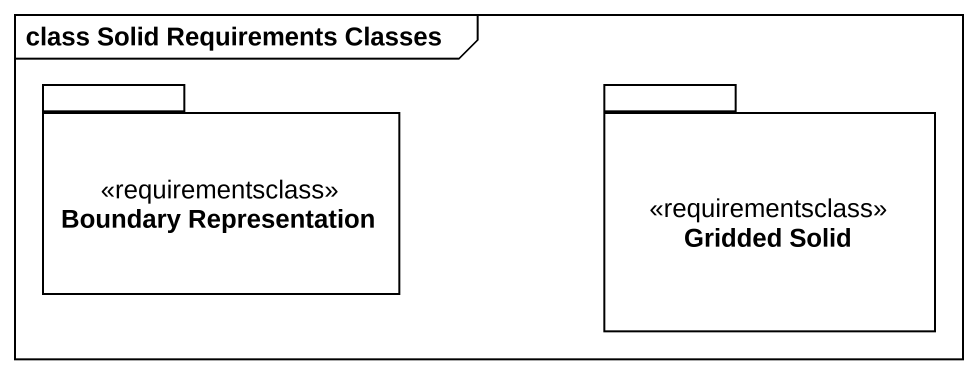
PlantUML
@startuml
mainframe class Solid Requirements Classes
package "Boundary Representation" as Boundary_Representation <<requirementsclass>> {
}
package "Gridded Solid" as Gridded_Solid <<requirementsclass>> {
}
@enduml
